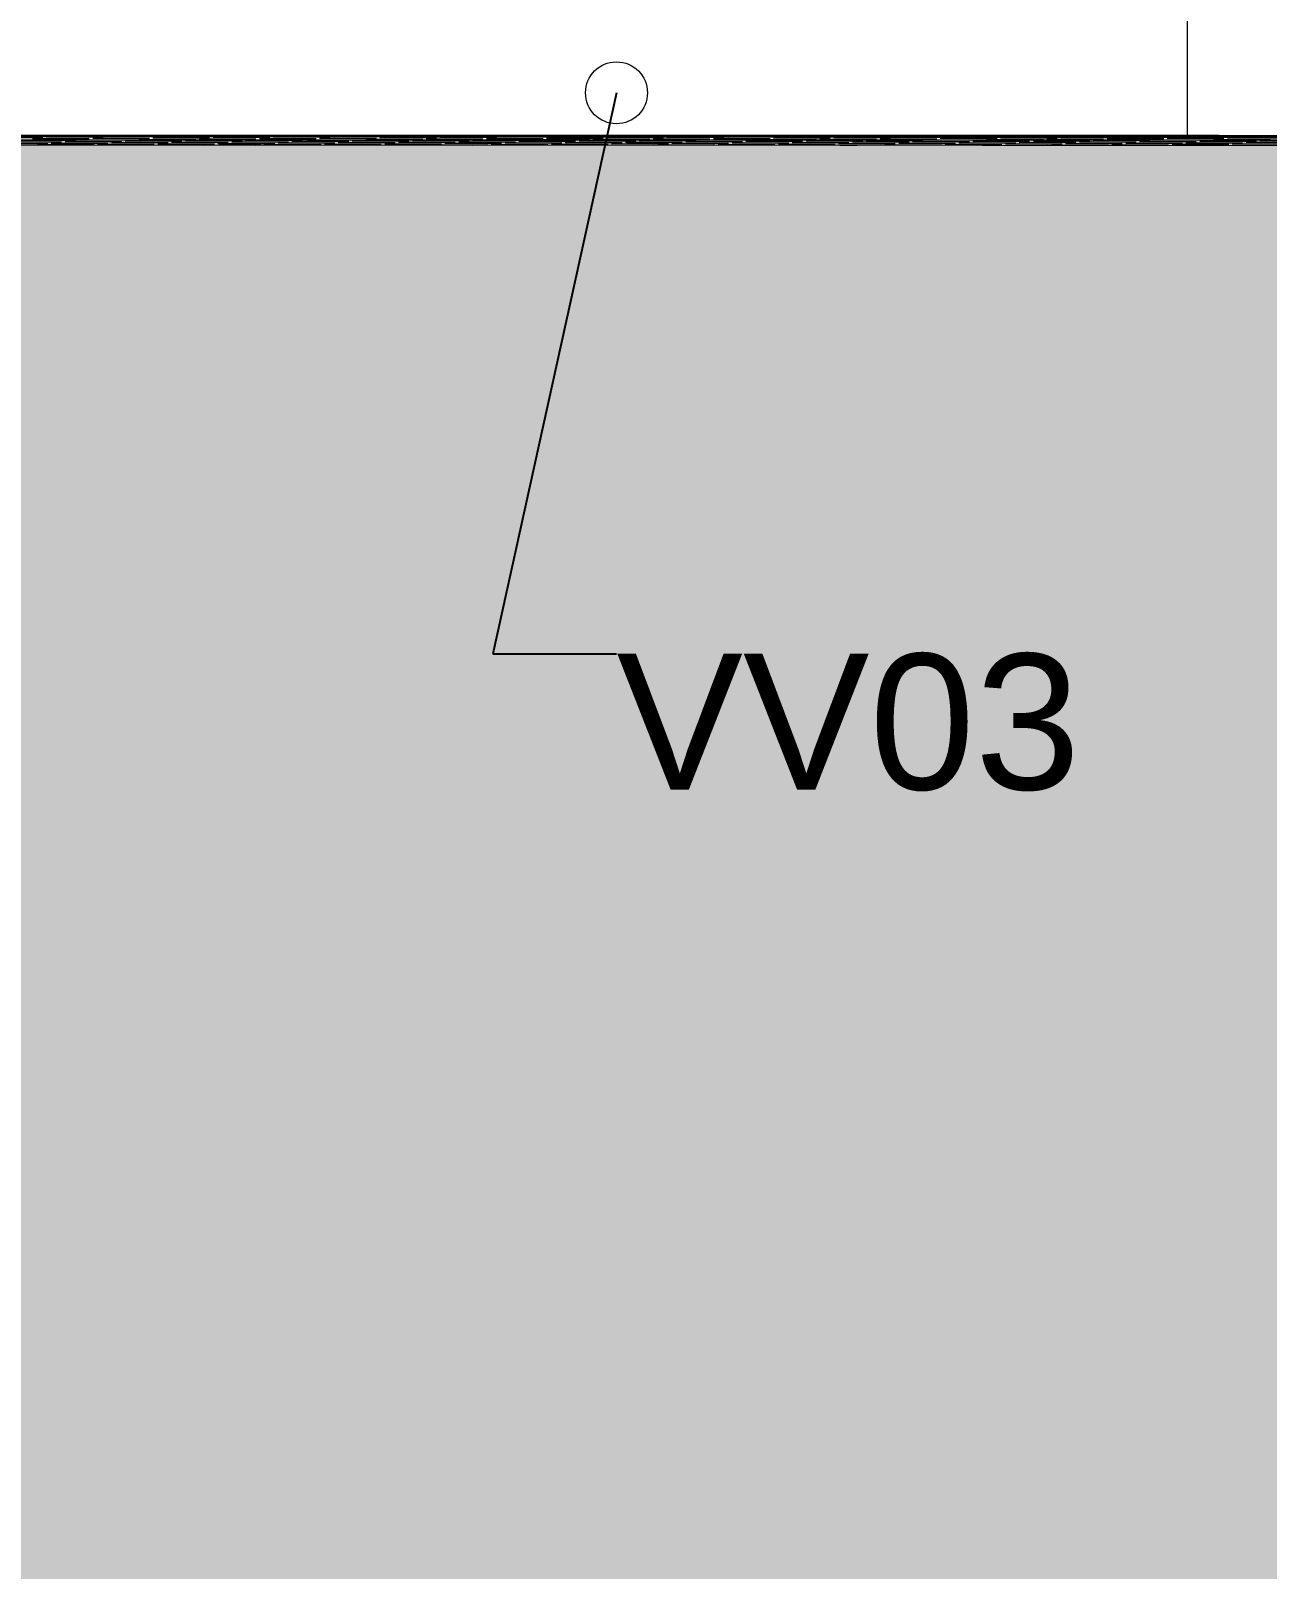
# Model space of a CAD drawing. Header units: millimetres. Extents: x -280990 to -136866, y -15139 to 7194.
# Drawn here: x -270546 to -268725, y -2313 to -46 of the extents above; entities that cross this region are included whole.
import ezdxf

# ---------------------------------------------------------------- set-up
doc = ezdxf.new("R2010")
doc.units = ezdxf.units.MM
doc.header["$MEASUREMENT"] = 0
for name, color, linetype, lineweight in [('Annotation - Label_Pen_No__1', 7, 'Continuous', 13), ('New_2D Drafting - General_Pen_No__1', 7, 'Continuous', 13), ('New_Site & Landscape - Terrain_Pen_No__1', 7, 'Continuous', 13), ('New_Structural - Bearing_Pen_No__1', 7, 'Continuous', 13)]:
    doc.layers.add(name, color=color, linetype=linetype, lineweight=lineweight)
for name, color, linetype, lineweight, true_color in [('New_2D Drafting - General_Pen_No__61', 7, 'Continuous', 20, 0x6a6a6a), ('New_Site & Landscape - Terrain_Pen_No__180', 7, 'Continuous', 15, 0xd6cda7), ('New_Site & Landscape - Terrain_Pen_No__93', 7, 'Continuous', 13, 0xa2a233)]:
    doc.layers.add(name, color=color, linetype=linetype, lineweight=lineweight, true_color=true_color)
doc.styles.add('GENERATED_STYLE_1', font='')
doc.styles.get('GENERATED_STYLE_1').set_extended_font_data('Arial')
doc.dimstyles.new('GENERATED_STYLE__2', dxfattribs={"dimtxt": 0.18, "dimasz": 182.4, "dimexe": 0.18, "dimexo": 0.0625, "dimgap": 0, "dimtad": 0, "dimtih": 1, "dimtoh": 1, "dimdec": 4, "dimzin": 0, "dimdsep": 46, "dimcen": 0.09, "dimadec": 0, "dimazin": 0, "dimtfac": 1, "dimtdec": 4, "dimtmove": 0, "dimatfit": 3, "dimldrblk": 'ARROWHEAD_1', "dimfxl": 0, "dimtolj": 1, "dimtzin": 0, "dimarcsym": 0})

# ---------------------------------------------------------------- blocks, each defined once
blk = doc.blocks.new('ARROWHEAD_1')
at = {"color": 0, "linetype": 'Continuous', "lineweight": 0}
blk.add_line((0, 0), (-1, 0), dxfattribs=at)
blk.add_circle((0, 0), 0.25, dxfattribs=at)

msp = doc.modelspace()

# ---------------------------------------------------------------- hatches: boundary and pattern name
at = {"layer": 'New_2D Drafting - General_Pen_No__61', "linetype": 'Continuous', "lineweight": 20, "true_color": 0x6a6a6a}
h = msp.add_hatch(dxfattribs=at)
h.set_pattern_fill('Dashed_0001', color=251, style=0, pattern_type=2)
h.set_pattern_definition([(45, (0, 0), (-183.84776, 183.84776), [195, -65]), (45, (7e-14, 183.85), (-183.84776, 183.84776), [195, -65])])
h.paths.add_polyline_path([(-280989.8059, -205.9561), (-266832.1573, -206.4056), (-260239.2033, -214.6036), (-256039.2219, -218.0945), (-254960.2206, -218.9913), (-250988.5325, -222.2925), (-248776.7755, -220), (-242945.6047, -420), (-241835.0918, -420), (-240879.019, -426.5), (-238812.8999, -424.2888), (-238812.8999, -900), (-238810.0426, -15138.6962), (-280989.8059, -15138.6962)])
at = {"layer": 'New_Site & Landscape - Terrain_Pen_No__180', "linetype": 'Continuous', "lineweight": 0, "true_color": 0x353329}
msp.add_hatch(color=250, dxfattribs=at).paths.add_polyline_path([(-279501.1354, -15138.6962), (-255147.8691, -15138.6962), (-255147.8691, -220), (-255689.2864, -220), (-256040.2069, -218.0891), (-256468.5435, -218.7405), (-266973.7441, -215.343), (-275658.7904, -213.4091), (-279501.1354, -218.4055)])

# ---------------------------------------------------------------- linework, layer by layer
at = {"layer": 'New_2D Drafting - General_Pen_No__1', "color": 7, "linetype": 'Continuous', "lineweight": 13, "flags": 128}
msp.add_lwpolyline([(-280989.8059, -205.9561), (-266832.1573, -206.4056), (-260239.2033, -214.6036), (-256039.2219, -218.0945), (-254960.2206, -218.9913), (-250988.5325, -222.2925), (-248776.7755, -220), (-242945.6047, -420), (-241835.0918, -420), (-240879.019, -426.5), (-238812.8999, -424.2888), (-238812.8999, -900), (-238810.0426, -15138.6962), (-280989.8059, -15138.6962)], close=True, dxfattribs=at)
at = {"layer": 'New_Site & Landscape - Terrain_Pen_No__1', "color": 7, "linetype": 'Continuous', "lineweight": 13}
for p, q in [((-275736.8407, -197.6962), (-264694.4271, -205.6962)), ((-271684.7035, -200.0043), (-264694.4271, -205.6962)), ((-268842.1842, -200), (-271575.0359, -200)), ((-270528.4341, -203.3293), (-270612.0201, -203.3542)), ((-270508.0467, -201.4292), (-270591.6327, -201.3773)), ((-270528.4341, -203.3293), (-270589.8494, -203.1984)), ((-270487.6594, -201.2016), (-270571.2454, -201.1496)), ((-270508.0467, -201.4292), (-270569.462, -201.376)), ((-270467.272, -200.8634), (-270550.858, -200.8934)), ((-270528.4341, -203.3293), (-270550.6048, -203.4851)), ((-270487.6594, -201.2016), (-270549.0747, -201.1484)), ((-270508.0467, -201.4292), (-270530.2174, -201.4304)), ((-270467.272, -200.8634), (-270528.6873, -200.794)), ((-270439.7512, -202.7062), (-270523.3372, -202.7311)), ((-270487.6594, -201.2016), (-270509.8301, -201.2028)), ((-270419.3639, -201.4242), (-270502.9499, -201.3723)), ((-270439.7512, -202.7062), (-270501.1665, -202.5754)), ((-270467.272, -200.8634), (-270489.4427, -200.9628)), ((-270398.9765, -201.1966), (-270482.5625, -201.1446)), ((-270419.3639, -201.4242), (-270480.7792, -201.3711)), ((-270378.5892, -200.4657), (-270462.1752, -200.4957)), ((-270439.7512, -202.7062), (-270461.9219, -202.862)), ((-270398.9765, -201.1966), (-270460.3918, -201.1434)), ((-270419.3639, -201.4242), (-270441.5346, -201.4255)), ((-270378.5892, -200.4657), (-270440.0045, -200.3963)), ((-270351.0684, -202.0832), (-270434.6544, -202.1081)), ((-270398.9765, -201.1966), (-270421.1472, -201.1978)), ((-270330.681, -201.4193), (-270414.267, -201.3673)), ((-270351.0684, -202.0832), (-270412.4837, -201.9523)), ((-270378.5892, -200.4657), (-270400.7599, -200.5651)), ((-270310.2937, -201.1916), (-270393.8797, -201.1397)), ((-270330.681, -201.4193), (-270392.0963, -201.3661)), ((-270289.9063, -200.0681), (-270373.4923, -200.0981)), ((-270351.0684, -202.0832), (-270373.2391, -202.2389)), ((-270310.2937, -201.1916), (-270371.709, -201.1384)), ((-270282.7729, -203.8528), (-270366.3589, -203.8777)), ((-270330.681, -201.4193), (-270352.8517, -201.4205)), ((-270289.9063, -200.0681), (-270350.2249, -199.9999)), ((-270262.3855, -201.642), (-270345.9715, -201.59)), ((-270282.7729, -203.8528), (-270344.1882, -203.722)), ((-270310.2937, -201.1916), (-270332.4644, -201.1929)), ((-270241.9982, -201.4143), (-270325.5842, -201.3624)), ((-270262.3855, -201.642), (-270323.8008, -201.5888)), ((-270289.9063, -200.0681), (-270312.077, -200.1675)), ((-270267.9977, -201.1578), (-270305.1968, -201.1347)), ((-270282.7729, -203.8528), (-270304.9436, -204.0086)), ((-270241.9982, -201.4143), (-270303.4135, -201.3611)), ((-270262.3855, -201.642), (-270284.5562, -201.6432)), ((-270221.6108, -201.141), (-270283.0261, -201.0716)), ((-270194.09, -203.2298), (-270277.676, -203.2547)), ((-270221.6108, -201.141), (-270268.1633, -201.1577)), ((-270241.9982, -201.4143), (-270264.1689, -201.4156)), ((-270173.7027, -201.637), (-270257.2887, -201.5851)), ((-270194.09, -203.2298), (-270255.5053, -203.0989)), ((-270231.8843, -201.1873), (-270243.7815, -201.1879)), ((-270153.3153, -201.4094), (-270236.9013, -201.3574)), ((-270173.7027, -201.637), (-270235.118, -201.5838)), ((-270221.6108, -201.141), (-270231.9201, -201.1872)), ((-270132.928, -200.7433), (-270216.514, -200.7733)), ((-270194.09, -203.2298), (-270216.2607, -203.3855)), ((-270153.3153, -201.4094), (-270214.7306, -201.3562)), ((-270173.7027, -201.637), (-270195.8734, -201.6383)), ((-270132.928, -200.7433), (-270194.3433, -200.6739)), ((-270105.4072, -202.6067), (-270188.9932, -202.6316)), ((-270153.3153, -201.4094), (-270175.4861, -201.4106)), ((-270085.0198, -201.6321), (-270168.6059, -201.5801)), ((-270105.4072, -202.6067), (-270166.8225, -202.4758)), ((-270132.928, -200.7433), (-270155.0987, -200.8427)), ((-270064.6325, -201.4044), (-270148.2185, -201.3525)), ((-270085.0198, -201.6321), (-270146.4351, -201.5789)), ((-270044.2451, -200.3457), (-270127.8312, -200.3757)), ((-270105.4072, -202.6067), (-270127.5779, -202.7625)), ((-270064.6325, -201.4044), (-270126.0478, -201.3512)), ((-270085.0198, -201.6321), (-270107.1905, -201.6333)), ((-270044.2451, -200.3457), (-270105.6604, -200.2763)), ((-270016.7243, -201.9837), (-270100.3103, -202.0085)), ((-270064.6325, -201.4044), (-270086.8032, -201.4057)), ((-269996.337, -201.6271), (-270079.923, -201.5751)), ((-270016.7243, -201.9837), (-270078.1396, -201.8528)), ((-270044.2451, -200.3457), (-270066.4159, -200.4451)), ((-269975.9496, -201.3995), (-270059.5357, -201.3475)), ((-269996.337, -201.6271), (-270057.7523, -201.5739)), ((-270016.7243, -201.9837), (-270038.8951, -202.1394)), ((-269975.9496, -201.3995), (-270037.3649, -201.3463)), ((-269948.4288, -203.7533), (-270032.0149, -203.7782)), ((-269996.337, -201.6271), (-270018.5077, -201.6283)), ((-269928.0415, -201.8498), (-270011.6275, -201.7978)), ((-269948.4288, -203.7533), (-270009.8441, -203.6224)), ((-269975.9496, -201.3995), (-269998.1204, -201.4007)), ((-269907.6542, -201.6221), (-269991.2402, -201.5702)), ((-269928.0415, -201.8498), (-269989.4568, -201.7966)), ((-269967.1298, -199.9999), (-269977.733, -200.0475)), ((-269887.2668, -201.0209), (-269970.8528, -201.0509)), ((-269948.4288, -203.7533), (-269970.5996, -203.9091)), ((-269907.6541, -201.6221), (-269969.0694, -201.5689)), ((-269928.0415, -201.8498), (-269950.2122, -201.851)), ((-269887.2668, -201.0209), (-269948.6821, -200.9515)), ((-269859.746, -203.1302), (-269943.332, -203.1551)), ((-269907.6541, -201.6221), (-269929.8249, -201.6234)), ((-269839.3587, -201.8448), (-269922.9447, -201.7929)), ((-269859.746, -203.1302), (-269921.1613, -202.9994)), ((-269887.2668, -201.0209), (-269909.4375, -201.1203)), ((-269818.9713, -201.6172), (-269902.5573, -201.5652)), ((-269839.3586, -201.8448), (-269900.7739, -201.7916)), ((-269798.584, -200.6233), (-269882.17, -200.6533)), ((-269859.746, -203.1302), (-269881.9167, -203.286)), ((-269818.9713, -201.6172), (-269880.3866, -201.564)), ((-269839.3587, -201.8448), (-269861.5294, -201.8461)), ((-269798.584, -200.6233), (-269859.9992, -200.5539)), ((-269771.0632, -202.5072), (-269854.6492, -202.5321)), ((-269818.9713, -201.6172), (-269841.142, -201.6184)), ((-269750.6758, -201.8399), (-269834.2618, -201.7879)), ((-269771.0631, -202.5072), (-269832.4784, -202.3763)), ((-269798.584, -200.6233), (-269820.7547, -200.7227)), ((-269730.2885, -201.6122), (-269813.8745, -201.5603)), ((-269750.6758, -201.8399), (-269812.0911, -201.7867)), ((-269709.9011, -200.2257), (-269793.4871, -200.2557)), ((-269771.0631, -202.5072), (-269793.2339, -202.663)), ((-269730.2885, -201.6122), (-269791.7038, -201.559)), ((-269750.6758, -201.8399), (-269772.8465, -201.8411)), ((-269709.9011, -200.2257), (-269771.3164, -200.1563)), ((-269682.3803, -202.0626), (-269765.9663, -202.0106)), ((-269730.2885, -201.6122), (-269752.4592, -201.6135)), ((-269661.993, -201.8349), (-269745.579, -201.783)), ((-269682.3803, -202.0626), (-269743.7956, -202.0094)), ((-269709.9011, -200.2257), (-269732.0718, -200.3251)), ((-269641.6056, -201.2985), (-269725.1916, -201.3285)), ((-269661.993, -201.8349), (-269723.4083, -201.7817)), ((-269682.3803, -202.0626), (-269704.551, -202.0638)), ((-269641.6056, -201.2985), (-269703.0209, -201.2291)), ((-269614.0848, -203.6538), (-269697.6708, -203.6787)), ((-269661.993, -201.8349), (-269684.1637, -201.8362)), ((-269593.6975, -202.0576), (-269677.2835, -202.0057)), ((-269614.0848, -203.6538), (-269675.5001, -203.5229)), ((-269641.6056, -201.2985), (-269663.7763, -201.3979)), ((-269573.3101, -201.83), (-269656.8961, -201.778)), ((-269593.6975, -202.0576), (-269655.1128, -202.0044)), ((-269552.9228, -200.9009), (-269636.5088, -200.9309)), ((-269614.0848, -203.6538), (-269636.2555, -203.8095)), ((-269573.3101, -201.83), (-269634.7254, -201.7768)), ((-269593.6975, -202.0576), (-269615.8682, -202.0588)), ((-269552.9228, -200.9009), (-269614.3381, -200.8315)), ((-269525.402, -203.0307), (-269608.988, -203.0556)), ((-269573.3101, -201.83), (-269595.4808, -201.8312)), ((-269505.0146, -202.0526), (-269588.6006, -202.0007)), ((-269525.402, -203.0307), (-269586.8173, -202.8998)), ((-269552.9228, -200.9009), (-269575.0935, -201.0003)), ((-269484.6273, -201.825), (-269568.2133, -201.773)), ((-269505.0146, -202.0526), (-269566.4299, -201.9995)), ((-269464.2399, -200.5033), (-269547.8259, -200.5333)), ((-269525.402, -203.0307), (-269547.5727, -203.1865)), ((-269484.6273, -201.825), (-269546.0426, -201.7718)), ((-269505.0146, -202.0526), (-269527.1853, -202.0539)), ((-269464.2399, -200.5033), (-269525.6552, -200.4339)), ((-269436.7191, -202.4077), (-269520.3051, -202.4325)), ((-269484.6273, -201.825), (-269506.798, -201.8262)), ((-269416.3318, -202.0477), (-269499.9178, -201.9957)), ((-269436.7191, -202.4077), (-269498.1344, -202.2768)), ((-269464.2399, -200.5033), (-269486.4106, -200.6027)), ((-269395.9444, -201.5761), (-269479.5304, -201.6061)), ((-269416.3318, -202.0477), (-269477.7471, -201.9945)), ((-269375.5571, -200.1056), (-269459.1431, -200.1357)), ((-269436.7191, -202.4077), (-269458.8898, -202.5634)), ((-269395.9444, -201.5761), (-269457.3597, -201.5067)), ((-269416.3318, -202.0477), (-269438.5025, -202.0489)), ((-269375.5571, -200.1056), (-269436.9724, -200.0362)), ((-269348.0363, -202.2704), (-269431.6223, -202.2184)), ((-269395.9444, -201.5761), (-269418.1151, -201.6755)), ((-269327.6489, -202.0427), (-269411.2349, -201.9908)), ((-269348.0363, -202.2704), (-269409.4516, -202.2172)), ((-269375.5571, -200.1056), (-269397.7278, -200.2051)), ((-269307.2616, -201.1785), (-269390.8476, -201.2085)), ((-269327.6489, -202.0427), (-269389.0642, -201.9895)), ((-269348.0363, -202.2704), (-269370.207, -202.2716)), ((-269307.2616, -201.1785), (-269368.6769, -201.1091)), ((-269279.7408, -203.5543), (-269363.3268, -203.5791)), ((-269327.6489, -202.0427), (-269349.8196, -202.044)), ((-269259.3534, -202.2654), (-269342.9394, -202.2135)), ((-269279.7408, -203.5543), (-269341.1561, -203.4234)), ((-269307.2616, -201.1785), (-269329.4323, -201.2779)), ((-269238.9661, -202.0378), (-269322.5521, -201.9858)), ((-269259.3534, -202.2654), (-269320.7687, -202.2122)), ((-269218.5787, -200.7809), (-269302.1647, -200.8109)), ((-269279.7408, -203.5543), (-269301.9115, -203.71)), ((-269238.9661, -202.0378), (-269300.3814, -201.9846)), ((-269259.3534, -202.2654), (-269281.5241, -202.2667)), ((-269218.5787, -200.7809), (-269279.994, -200.7115)), ((-269191.0579, -202.9312), (-269274.6439, -202.9561)), ((-269238.9661, -202.0378), (-269261.1368, -202.039)), ((-269170.6706, -202.2605), (-269254.2566, -202.2085)), ((-269191.0579, -202.9312), (-269252.4732, -202.8003)), ((-269218.5787, -200.7809), (-269240.7494, -200.8803)), ((-269150.2832, -201.8537), (-269233.8692, -201.8837)), ((-269170.6706, -202.2605), (-269232.0859, -202.2073)), ((-269129.8959, -200.3832), (-269213.4819, -200.4133)), ((-269191.0579, -202.9312), (-269213.2286, -203.087)), ((-269150.2832, -201.8537), (-269211.6985, -201.7843)), ((-269170.6706, -202.2605), (-269192.8413, -202.2617)), ((-269129.8959, -200.3832), (-269191.3112, -200.3138)), ((-269102.3751, -202.4831), (-269185.9611, -202.4312)), ((-269150.2832, -201.8537), (-269172.4539, -201.9531)), ((-269081.9877, -202.2555), (-269165.5737, -202.2035)), ((-269102.3751, -202.4831), (-269163.7904, -202.43)), ((-269129.8959, -200.3832), (-269152.0666, -200.4827)), ((-269061.6004, -201.4561), (-269145.1864, -201.4861)), ((-269081.9877, -202.2555), (-269143.403, -202.2023)), ((-269081.0946, -199.9999), (-269124.7991, -200.0156)), ((-269102.3751, -202.4831), (-269124.5458, -202.4844)), ((-269061.6004, -201.4561), (-269123.0157, -201.3867)), ((-269081.9877, -202.2555), (-269104.1585, -202.2567)), ((-269013.6922, -202.4782), (-269097.2782, -202.4262)), ((-269034.0796, -204.0778), (-269095.4949, -203.9469)), ((-269061.6004, -201.4561), (-269083.7711, -201.5555)), ((-268993.3049, -202.2505), (-269076.8909, -202.1986)), ((-269013.6922, -202.4782), (-269075.1075, -202.425)), ((-269044.4062, -199.9999), (-269063.3838, -200.085)), ((-268972.9175, -201.0585), (-269056.5036, -201.0885)), ((-268993.3049, -202.2505), (-269054.7202, -202.1973)), ((-269013.6922, -202.4782), (-269035.8629, -202.4794)), ((-268972.9175, -201.0585), (-269034.3328, -200.9891)), ((-268945.3967, -203.4547), (-269028.9828, -203.4796)), ((-268993.3049, -202.2505), (-269015.4756, -202.2518)), ((-268925.0094, -202.4732), (-269008.5954, -202.4213)), ((-268945.3967, -203.4547), (-269006.812, -203.3238)), ((-268972.9175, -201.0585), (-268995.0883, -201.1579)), ((-268904.622, -202.1313), (-268988.2081, -202.1613)), ((-268925.0094, -202.4732), (-268986.4247, -202.42)), ((-268884.2347, -200.6608), (-268967.8207, -200.6909)), ((-268945.3967, -203.4547), (-268967.5675, -203.6105)), ((-268904.622, -202.1313), (-268966.0373, -202.0619)), ((-268925.0094, -202.4732), (-268947.1801, -202.4745)), ((-268884.2347, -200.6608), (-268945.65, -200.5914)), ((-268856.7139, -202.8317), (-268940.2999, -202.8565)), ((-268904.622, -202.1313), (-268926.7928, -202.2307)), ((-268836.3265, -202.4683), (-268919.9126, -202.4163)), ((-268856.7139, -202.8317), (-268918.1292, -202.7008)), ((-268884.2347, -200.6608), (-268906.4054, -200.7603)), ((-268815.9392, -201.7337), (-268899.5252, -201.7637)), ((-268836.3266, -202.4683), (-268897.7418, -202.4151)), ((-268795.5519, -200.2632), (-268879.1379, -200.2932)), ((-268856.7139, -202.8317), (-268878.8846, -202.9874)), ((-268815.9392, -201.7337), (-268877.3545, -201.6643)), ((-268836.3265, -202.4683), (-268858.4973, -202.4695)), ((-268795.5519, -200.2632), (-268856.9672, -200.1938)), ((-268768.0311, -202.691), (-268851.6171, -202.639)), ((-268815.9392, -201.7337), (-268838.1099, -201.8331)), ((-268832.0175, -200.0041), (-264694.4271, -205.6962)), ((-268747.6437, -202.4633), (-268831.2297, -202.4114)), ((-268768.0311, -202.691), (-268829.4463, -202.6378)), ((-268795.5518, -200.2632), (-268817.7226, -200.3626)), ((-268727.2564, -201.3361), (-268810.8424, -201.3661)), ((-268747.6437, -202.4633), (-268809.059, -202.4101)), ((-268768.0311, -202.691), (-268790.2018, -202.6922)), ((-268727.2564, -201.3361), (-268788.6717, -201.2667)), ((-268699.7356, -203.9783), (-268783.3216, -204.0031)), ((-268747.6437, -202.4633), (-268769.8144, -202.4646)), ((-268679.3482, -202.686), (-268762.9342, -202.634)), ((-268699.7356, -203.9783), (-268761.1509, -203.8474)), ((-268727.2564, -201.3361), (-268749.4271, -201.4355)), ((-268709.3074, -202.4271), (-268742.5469, -202.4064)), ((-268679.3482, -202.686), (-268740.7635, -202.6328)), ((-270521.3006, -212.2771), (-270604.8866, -212.302)), ((-270500.9133, -209.8844), (-270584.4993, -209.9093)), ((-270521.3006, -212.2771), (-270582.7159, -212.1462)), ((-270480.5259, -207.4917), (-270564.1119, -207.5166)), ((-270500.9133, -209.8844), (-270562.3286, -209.7535)), ((-270460.1386, -205.099), (-270543.7246, -205.1238)), ((-270521.3006, -212.2771), (-270543.4713, -212.4329)), ((-270480.5259, -207.4917), (-270541.9412, -207.3608)), ((-270453.0051, -214.0468), (-270536.5911, -214.0717)), ((-270500.9133, -209.8844), (-270523.084, -210.0402)), ((-270460.1386, -205.099), (-270521.5539, -204.9681)), ((-270432.6178, -211.6541), (-270516.2038, -211.6789)), ((-270453.0051, -214.0468), (-270514.4204, -213.9159)), ((-270480.5259, -207.4917), (-270502.6966, -207.6474)), ((-270412.2304, -209.2613), (-270495.8164, -209.2862)), ((-270432.6178, -211.6541), (-270494.0331, -211.5232)), ((-270460.1386, -205.099), (-270482.3093, -205.2547)), ((-270391.8431, -206.8686), (-270475.4291, -206.8935)), ((-270453.0051, -214.0468), (-270475.1758, -214.2025)), ((-270412.2304, -209.2613), (-270473.6457, -209.1305)), ((-270371.4557, -204.4759), (-270455.0417, -204.5008)), ((-270432.6178, -211.6541), (-270454.7885, -211.8098)), ((-270391.8431, -206.8686), (-270453.2584, -206.7377)), ((-270364.3223, -213.4237), (-270447.9083, -213.4486)), ((-270412.2304, -209.2613), (-270434.4011, -209.4171)), ((-270371.4557, -204.4759), (-270432.871, -204.345)), ((-270343.9349, -211.031), (-270427.5209, -211.0559)), ((-270364.3223, -213.4237), (-270425.7376, -213.2928)), ((-270391.8431, -206.8686), (-270414.0138, -207.0244)), ((-270323.5476, -208.6383), (-270407.1336, -208.6632)), ((-270343.9349, -211.031), (-270405.3502, -210.9001)), ((-270371.4557, -204.4759), (-270393.6264, -204.6317)), ((-270303.1602, -206.2456), (-270386.7462, -206.2704)), ((-270364.3223, -213.4237), (-270386.493, -213.5795)), ((-270323.5476, -208.6383), (-270384.9629, -208.5074)), ((-270343.9349, -211.031), (-270366.1056, -211.1868)), ((-270303.1602, -206.2456), (-270364.5755, -206.1147)), ((-270275.6394, -212.8007), (-270359.2254, -212.8255)), ((-270323.5476, -208.6383), (-270345.7183, -208.794)), ((-270255.2521, -210.4079), (-270338.8381, -210.4328)), ((-270275.6394, -212.8007), (-270337.0547, -212.6698)), ((-270303.1602, -206.2456), (-270325.3309, -206.4013)), ((-270234.8647, -208.0152), (-270318.4507, -208.0401)), ((-270255.2521, -210.4079), (-270316.6674, -210.277)), ((-270214.4774, -205.6225), (-270298.0634, -205.6474)), ((-270275.6394, -212.8007), (-270297.8101, -212.9564)), ((-270234.8647, -208.0152), (-270296.28, -207.8843)), ((-270207.3439, -214.5703), (-270290.9299, -214.5952)), ((-270255.2521, -210.4079), (-270277.4228, -210.5637)), ((-270214.4774, -205.6225), (-270275.8927, -205.4916)), ((-270186.9566, -212.1776), (-270270.5426, -212.2025)), ((-270207.3439, -214.5703), (-270268.7592, -214.4394)), ((-270234.8647, -208.0152), (-270257.0354, -208.171)), ((-270166.5692, -209.7849), (-270250.1552, -209.8098)), ((-270186.9566, -212.1776), (-270248.3719, -212.0467)), ((-270214.4774, -205.6225), (-270236.6481, -205.7783)), ((-270146.1819, -207.3922), (-270229.7679, -207.417)), ((-270166.5692, -209.7849), (-270227.9845, -209.654)), ((-270207.3439, -214.5703), (-270214.5954, -214.6213)), ((-270125.7945, -204.9994), (-270209.3805, -205.0243)), ((-270186.9566, -212.1776), (-270209.1273, -212.3334)), ((-270146.1819, -207.3922), (-270207.5972, -207.2613)), ((-270118.6611, -213.9472), (-270202.2471, -213.9721)), ((-270166.5692, -209.7849), (-270188.7399, -209.9406)), ((-270125.7945, -204.9994), (-270187.2098, -204.8685)), ((-270098.2737, -211.5545), (-270181.8597, -211.5794)), ((-270118.6611, -213.9472), (-270180.0764, -213.8164)), ((-270146.1819, -207.3922), (-270168.3526, -207.5479)), ((-270077.8864, -209.1618), (-270161.4724, -209.1867)), ((-270098.2737, -211.5545), (-270159.689, -211.4236)), ((-270125.7945, -204.9994), (-270147.9652, -205.1552)), ((-270057.499, -206.7691), (-270141.085, -206.794)), ((-270118.6611, -213.9472), (-270140.8318, -214.103)), ((-270077.8864, -209.1618), (-270139.3017, -209.0309)), ((-270037.1117, -204.3764), (-270120.6977, -204.4013)), ((-270098.2737, -211.5545), (-270120.4444, -211.7103)), ((-270057.499, -206.7691), (-270118.9143, -206.6382)), ((-270029.9782, -213.3242), (-270113.5642, -213.3491)), ((-270077.8864, -209.1618), (-270100.0571, -209.3176)), ((-270037.1117, -204.3764), (-270098.527, -204.2455)), ((-270009.5909, -210.9315), (-270093.1769, -210.9563)), ((-270029.9782, -213.3242), (-270091.3935, -213.1933)), ((-270057.499, -206.7691), (-270079.6698, -206.9249)), ((-269989.2035, -208.5387), (-270072.7896, -208.5636)), ((-270009.5909, -210.9315), (-270071.0062, -210.8006)), ((-270037.1117, -204.3764), (-270059.2824, -204.5321)), ((-269968.8162, -206.146), (-270052.4022, -206.1709)), ((-270029.9782, -213.3242), (-270052.1489, -213.48)), ((-269989.2035, -208.5387), (-270050.6188, -208.4079)), ((-270009.5909, -210.9315), (-270031.7616, -211.0872)), ((-269968.8162, -206.146), (-270030.2315, -206.0151)), ((-269941.2954, -212.7011), (-270024.8814, -212.726)), ((-269989.2035, -208.5387), (-270011.3742, -208.6945)), ((-269920.908, -210.3084), (-270004.4941, -210.3333)), ((-269941.2954, -212.7011), (-270002.7107, -212.5702)), ((-269968.8162, -206.146), (-269990.9869, -206.3018)), ((-269900.5207, -207.9157), (-269984.1067, -207.9406)), ((-269920.908, -210.3084), (-269982.3233, -210.1775)), ((-269880.1333, -205.523), (-269963.7194, -205.5478)), ((-269941.2954, -212.7011), (-269963.4661, -212.8569)), ((-269900.5207, -207.9157), (-269961.936, -207.7848)), ((-269872.9999, -214.4708), (-269956.5859, -214.4957)), ((-269920.908, -210.3084), (-269943.0788, -210.4642)), ((-269880.1333, -205.523), (-269941.5486, -205.3921)), ((-269852.6125, -212.0781), (-269936.1986, -212.1029)), ((-269872.9999, -214.4708), (-269934.4152, -214.3399)), ((-269900.5207, -207.9157), (-269922.6914, -208.0715)), ((-269832.2252, -209.6853), (-269915.8112, -209.7102)), ((-269852.6125, -212.0781), (-269914.0278, -211.9472)), ((-269880.1333, -205.523), (-269902.3041, -205.6787)), ((-269811.8379, -207.2926), (-269895.4239, -207.3175)), ((-269872.9999, -214.4708), (-269895.1706, -214.6265)), ((-269832.2252, -209.6853), (-269893.6405, -209.5545)), ((-269791.4505, -204.8999), (-269875.0365, -204.9248)), ((-269852.6125, -212.0781), (-269874.7833, -212.2338)), ((-269811.8378, -207.2926), (-269873.2531, -207.1617)), ((-269784.317, -213.8477), (-269867.9031, -213.8726)), ((-269832.2252, -209.6853), (-269854.3959, -209.8411)), ((-269791.4505, -204.8999), (-269852.8658, -204.769)), ((-269763.9297, -211.455), (-269847.5157, -211.4799)), ((-269784.317, -213.8477), (-269845.7323, -213.7168)), ((-269811.8378, -207.2926), (-269834.0086, -207.4484)), ((-269743.5424, -209.0623), (-269827.1284, -209.0872)), ((-269763.9297, -211.455), (-269825.345, -211.3241)), ((-269791.4505, -204.8999), (-269813.6212, -205.0557)), ((-269723.155, -206.6696), (-269806.741, -206.6944)), ((-269784.3171, -213.8477), (-269806.4878, -214.0035)), ((-269743.5423, -209.0623), (-269804.9576, -208.9314)), ((-269702.7677, -204.2768), (-269786.3537, -204.3017)), ((-269763.9297, -211.455), (-269786.1004, -211.6108)), ((-269723.155, -206.6696), (-269784.5703, -206.5387)), ((-269695.6342, -213.2247), (-269779.2202, -213.2495)), ((-269743.5424, -209.0623), (-269765.7131, -209.218)), ((-269702.7677, -204.2768), (-269764.1829, -204.146)), ((-269675.2469, -210.8319), (-269758.8329, -210.8568)), ((-269695.6342, -213.2247), (-269757.0495, -213.0938)), ((-269723.155, -206.6696), (-269745.3257, -206.8253)), ((-269654.8595, -208.4392), (-269738.4455, -208.4641)), ((-269675.2469, -210.8319), (-269736.6621, -210.7011)), ((-269702.7677, -204.2768), (-269724.9384, -204.4326)), ((-269634.4722, -206.0465), (-269718.0582, -206.0714)), ((-269695.6342, -213.2247), (-269717.8049, -213.3804)), ((-269654.8595, -208.4392), (-269716.2748, -208.3083)), ((-269675.2469, -210.8319), (-269697.4176, -210.9877)), ((-269634.4722, -206.0465), (-269695.8875, -205.9156)), ((-269606.9514, -212.6016), (-269690.5374, -212.6265)), ((-269654.8595, -208.4392), (-269677.0302, -208.595)), ((-269586.564, -210.2089), (-269670.15, -210.2338)), ((-269606.9514, -212.6016), (-269668.3667, -212.4707)), ((-269634.4722, -206.0465), (-269656.6429, -206.2023)), ((-269566.1767, -207.8162), (-269649.7627, -207.841)), ((-269586.564, -210.2089), (-269647.9793, -210.078)), ((-269545.7893, -205.4234), (-269629.3753, -205.4483)), ((-269606.9514, -212.6016), (-269629.1221, -212.7574)), ((-269566.1767, -207.8162), (-269627.592, -207.6853)), ((-269538.6559, -214.3713), (-269622.2419, -214.3961)), ((-269586.564, -210.2089), (-269608.7347, -210.3646)), ((-269545.7893, -205.4234), (-269607.2046, -205.2926)), ((-269518.2685, -211.9785), (-269601.8545, -212.0034)), ((-269538.6559, -214.3713), (-269600.0712, -214.2404)), ((-269566.1767, -207.8162), (-269588.3474, -207.9719)), ((-269497.8812, -209.5858), (-269581.4672, -209.6107)), ((-269518.2685, -211.9785), (-269579.6838, -211.8477)), ((-269545.7893, -205.4234), (-269567.96, -205.5792)), ((-269477.4938, -207.1931), (-269561.0798, -207.218)), ((-269538.6559, -214.3713), (-269560.8266, -214.527)), ((-269497.8812, -209.5858), (-269559.2965, -209.4549)), ((-269457.1065, -204.8004), (-269540.6925, -204.8253)), ((-269518.2685, -211.9785), (-269540.4392, -212.1343)), ((-269477.4938, -207.1931), (-269538.9091, -207.0622)), ((-269449.973, -213.7482), (-269533.559, -213.7731)), ((-269497.8812, -209.5858), (-269520.0519, -209.7416)), ((-269457.1065, -204.8004), (-269518.5218, -204.6695)), ((-269429.5857, -211.3555), (-269513.1717, -211.3804)), ((-269449.973, -213.7482), (-269511.3883, -213.6173)), ((-269477.4938, -207.1931), (-269499.6645, -207.3489)), ((-269409.1983, -208.9628), (-269492.7843, -208.9876)), ((-269429.5857, -211.3555), (-269491.001, -211.2246)), ((-269457.1065, -204.8004), (-269479.2772, -204.9561)), ((-269388.811, -206.57), (-269472.397, -206.5949)), ((-269449.973, -213.7482), (-269472.1437, -213.904)), ((-269409.1983, -208.9628), (-269470.6136, -208.8319)), ((-269368.4236, -204.1773), (-269452.0096, -204.2022)), ((-269429.5857, -211.3555), (-269451.7564, -211.5112)), ((-269388.811, -206.57), (-269450.2263, -206.4392)), ((-269361.2902, -213.1251), (-269444.8762, -213.15)), ((-269409.1983, -208.9628), (-269431.369, -209.1185)), ((-269368.4236, -204.1773), (-269429.8389, -204.0464)), ((-269340.9028, -210.7324), (-269424.4888, -210.7573)), ((-269361.2902, -213.1251), (-269422.7055, -212.9942)), ((-269388.811, -206.57), (-269410.9817, -206.7258)), ((-269320.5155, -208.3397), (-269404.1015, -208.3646)), ((-269340.9028, -210.7324), (-269402.3181, -210.6015)), ((-269368.4236, -204.1773), (-269390.5943, -204.3331)), ((-269300.1281, -205.947), (-269383.7141, -205.9719)), ((-269361.2902, -213.1251), (-269383.4609, -213.2809)), ((-269320.5155, -208.3397), (-269381.9308, -208.2088)), ((-269340.9028, -210.7324), (-269363.0735, -210.8882)), ((-269300.1281, -205.947), (-269361.5434, -205.8161)), ((-269272.6073, -212.5021), (-269356.1933, -212.527)), ((-269328.7925, -214.8185), (-269354.41, -214.7639)), ((-269320.5155, -208.3397), (-269342.6862, -208.4955)), ((-269252.22, -210.1093), (-269335.806, -210.1342)), ((-269272.6073, -212.5021), (-269334.0226, -212.3712)), ((-269300.1281, -205.947), (-269322.2988, -206.1027)), ((-269231.8326, -207.7166), (-269315.4186, -207.7415)), ((-269252.22, -210.1093), (-269313.6353, -209.9785)), ((-269211.4453, -205.3239), (-269295.0313, -205.3488)), ((-269272.6073, -212.5021), (-269294.778, -212.6578)), ((-269231.8326, -207.7166), (-269293.2479, -207.5857)), ((-269204.3118, -214.2717), (-269287.8978, -214.2966)), ((-269252.22, -210.1093), (-269274.3907, -210.2651)), ((-269211.4453, -205.3239), (-269272.8606, -205.193)), ((-269183.9245, -211.879), (-269267.5105, -211.9039)), ((-269204.3118, -214.2717), (-269265.7271, -214.1408)), ((-269231.8326, -207.7166), (-269254.0033, -207.8724)), ((-269163.5371, -209.4863), (-269247.1231, -209.5112)), ((-269183.9245, -211.879), (-269245.3398, -211.7481)), ((-269211.4453, -205.3239), (-269233.616, -205.4797)), ((-269143.1498, -207.0936), (-269226.7358, -207.1184)), ((-269204.3118, -214.2717), (-269226.4825, -214.4275)), ((-269163.5371, -209.4863), (-269224.9524, -209.3554)), ((-269122.7624, -204.7008), (-269206.3484, -204.7257)), ((-269183.9245, -211.879), (-269206.0952, -212.0348)), ((-269143.1498, -207.0936), (-269204.5651, -206.9627)), ((-269115.629, -213.6487), (-269199.215, -213.6735)), ((-269163.5371, -209.4863), (-269185.7078, -209.6421)), ((-269122.7624, -204.7008), (-269184.1777, -204.57)), ((-269095.2416, -211.2559), (-269178.8276, -211.2808)), ((-269115.629, -213.6487), (-269177.0443, -213.5178)), ((-269143.1498, -207.0936), (-269165.3205, -207.2493)), ((-269074.8543, -208.8632), (-269158.4403, -208.8881)), ((-269095.2416, -211.2559), (-269156.6569, -211.1251)), ((-269122.7624, -204.7008), (-269144.9331, -204.8566)), ((-269054.4669, -206.4705), (-269138.0529, -206.4954)), ((-269115.629, -213.6487), (-269137.7997, -213.8044)), ((-269074.8543, -208.8632), (-269136.2696, -208.7323)), ((-269034.0796, -204.0778), (-269117.6656, -204.1027)), ((-269095.2416, -211.2559), (-269117.4123, -211.4117)), ((-269054.4669, -206.4705), (-269115.8822, -206.3396)), ((-269026.9461, -213.0256), (-269110.5321, -213.0505)), ((-269074.8543, -208.8632), (-269097.025, -209.019)), ((-269006.5588, -210.6329), (-269090.1448, -210.6578)), ((-269026.9461, -213.0256), (-269088.3614, -212.8947)), ((-269054.4669, -206.4705), (-269076.6376, -206.6263)), ((-268986.1714, -208.2402), (-269069.7574, -208.265)), ((-269006.5588, -210.6329), (-269067.9741, -210.502)), ((-269034.0796, -204.0778), (-269056.2503, -204.2336)), ((-268965.7841, -205.8474), (-269049.3701, -205.8723)), ((-269026.9461, -213.0256), (-269049.1168, -213.1814)), ((-268986.1714, -208.2402), (-269047.5867, -208.1093)), ((-268958.6506, -214.7953), (-269042.2366, -214.8201)), ((-269006.5588, -210.6329), (-269028.7295, -210.7886)), ((-268965.7841, -205.8474), (-269027.1994, -205.7166)), ((-268938.2633, -212.4025), (-269021.8493, -212.4274)), ((-268958.6506, -214.7953), (-269020.0659, -214.6644)), ((-268986.1714, -208.2402), (-269008.3422, -208.3959)), ((-268917.8759, -210.0098), (-269001.4619, -210.0347)), ((-268938.2633, -212.4025), (-268999.6786, -212.2717)), ((-268965.7841, -205.8474), (-268987.9548, -206.0032)), ((-268897.4886, -207.6171), (-268981.0746, -207.642)), ((-268917.8759, -210.0098), (-268979.2912, -209.8789)), ((-268958.6506, -214.7953), (-268973.2274, -214.8977)), ((-268877.1012, -205.2244), (-268960.6873, -205.2493)), ((-268938.2633, -212.4025), (-268960.434, -212.5583)), ((-268897.4886, -207.6171), (-268958.9039, -207.4862)), ((-268869.9678, -214.1722), (-268953.5538, -214.1971)), ((-268917.8759, -210.0098), (-268940.0466, -210.1656)), ((-268877.1012, -205.2244), (-268938.5165, -205.0935)), ((-268849.5804, -211.7795), (-268933.1665, -211.8044)), ((-268869.9678, -214.1722), (-268931.3831, -214.0413)), ((-268897.4886, -207.6171), (-268919.6593, -207.7729)), ((-268829.1931, -209.3868), (-268912.7791, -209.4116)), ((-268849.5804, -211.7795), (-268910.9957, -211.6486)), ((-268877.1012, -205.2244), (-268899.272, -205.3801)), ((-268808.8057, -206.994), (-268892.3918, -207.0189)), ((-268869.9678, -214.1722), (-268892.1385, -214.328)), ((-268829.1931, -209.3868), (-268890.6084, -209.2559)), ((-268788.4184, -204.6013), (-268872.0044, -204.6262)), ((-268849.5804, -211.7795), (-268871.7512, -211.9352)), ((-268808.8057, -206.994), (-268870.221, -206.8632)), ((-268781.2849, -213.5491), (-268864.871, -213.574)), ((-268829.1931, -209.3868), (-268851.3638, -209.5425)), ((-268788.4184, -204.6013), (-268849.8337, -204.4704)), ((-268760.8976, -211.1564), (-268844.4836, -211.1813)), ((-268781.2849, -213.5491), (-268842.7002, -213.4183)), ((-268808.8057, -206.994), (-268830.9765, -207.1498)), ((-268740.5102, -208.7637), (-268824.0963, -208.7886)), ((-268760.8976, -211.1564), (-268822.3129, -211.0255)), ((-268788.4184, -204.6013), (-268810.5891, -204.7571)), ((-268720.1229, -206.371), (-268803.7089, -206.3959)), ((-268781.2849, -213.5491), (-268803.4557, -213.7049)), ((-268740.5103, -208.7637), (-268801.9255, -208.6328)), ((-268760.8976, -211.1564), (-268783.0683, -211.3122)), ((-268720.1229, -206.371), (-268781.5382, -206.2401)), ((-268692.6021, -212.9261), (-268776.1881, -212.951)), ((-268740.5102, -208.7637), (-268762.681, -208.9195)), ((-268672.2148, -210.5334), (-268755.8008, -210.5582)), ((-268692.6021, -212.9261), (-268754.0174, -212.7952)), ((-268720.1229, -206.371), (-268742.2936, -206.5267)), ((-268651.8274, -208.1406), (-268735.4134, -208.1655)), ((-268672.2148, -210.5334), (-268733.6301, -210.4025))]:
    msp.add_line(p, q, dxfattribs=at)
at = {"layer": 'New_Site & Landscape - Terrain_Pen_No__93', "color": 55, "linetype": 'Continuous', "lineweight": 13, "true_color": 0xa2a233, "flags": 128}
msp.add_lwpolyline([(-255147.8691, -220), (-255689.2864, -220), (-256040.2069, -218.0891), (-256468.5435, -218.7405), (-266973.7441, -215.343), (-275658.7904, -213.4091), (-279501.1354, -218.4055)], dxfattribs=at)
at = {"layer": 'New_Structural - Bearing_Pen_No__1', "color": 7, "linetype": 'Continuous', "lineweight": 13}
for p, q in [((-268842.1842, -200.0045), (-268842.1842, 0)), ((-268842.1842, -215.3029), (-268842.1842, -214.9269))]:
    msp.add_line(p, q, dxfattribs=at)

# ---------------------------------------------------------------- texts
at = {"layer": 'Annotation - Label_Pen_No__1', "color": 7, "linetype": 'Continuous', "lineweight": 13, "insert": (-269683.3729, -963.7453), "char_height": 200, "attachment_point": 1, "style": 'GENERATED_STYLE_1'}
msp.add_mtext('\\A1;{\\pql;\\pt562.5;\\fArial|b0|i0|c0|p34;VV0\\fArial|b0|i0|c0|p34;3}', dxfattribs=at)

# ---------------------------------------------------------------- leaders
at = {"layer": 'Annotation - Label_Pen_No__1', "color": 7, "linetype": 'Continuous', "lineweight": 13, "annotation_type": 0, "has_hookline": 1, "hookline_direction": 0, "text_width": 669}
msp.add_leader([(-269683.3729, -137.1691), (-269865.7729, -963.7453), (-269683.3729, -963.7453)], dimstyle='GENERATED_STYLE__2', dxfattribs=at)

doc.saveas('drawing.dxf')
